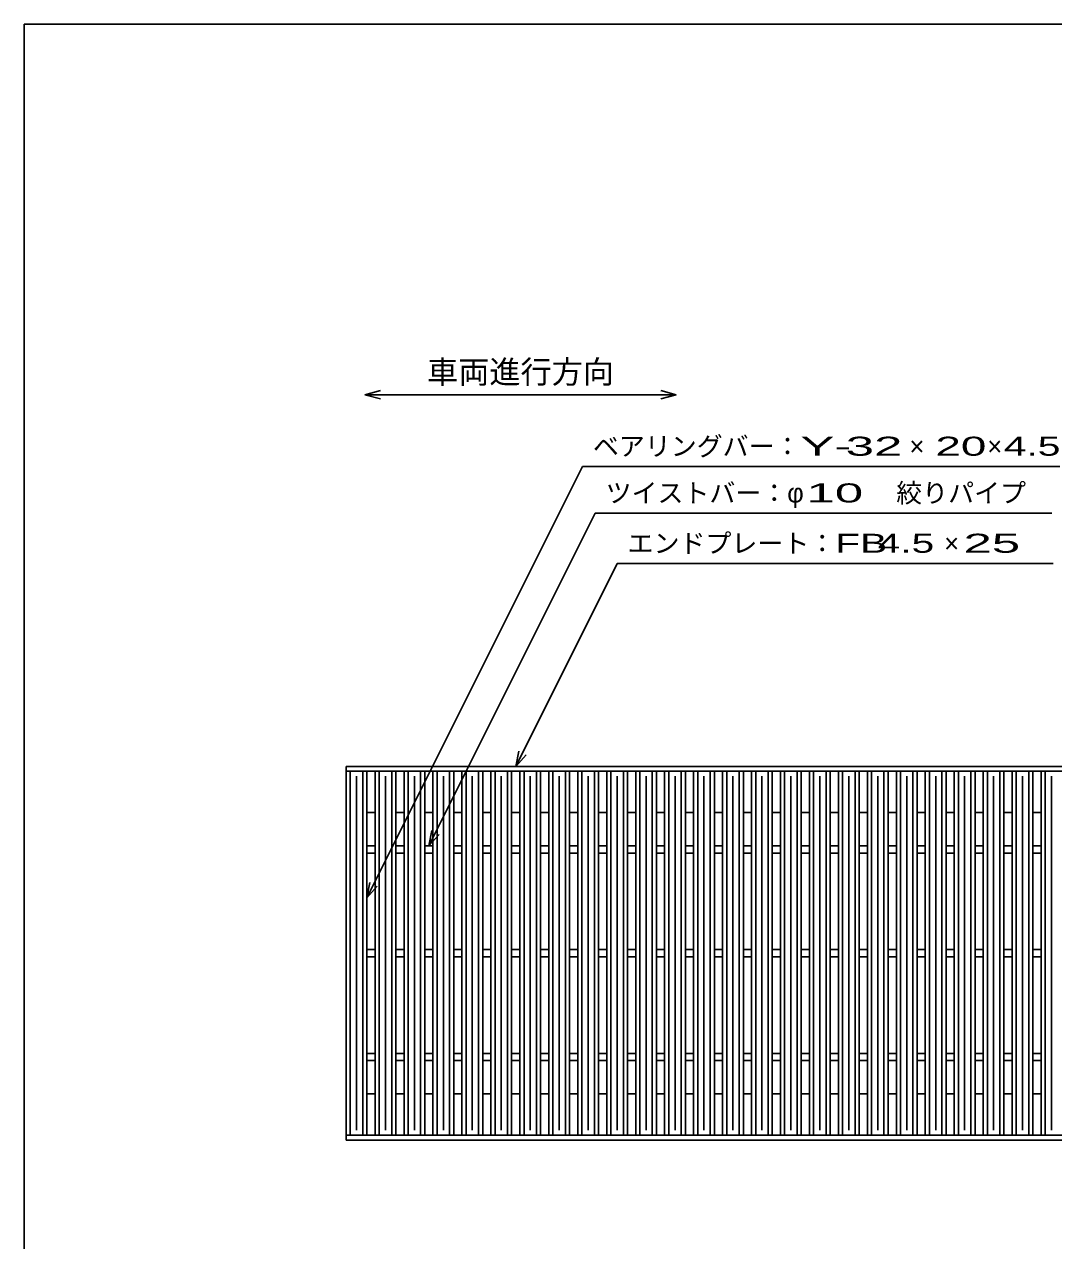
# Model space of a CAD drawing. Units: millimetres, scale not verified. Extents: x -1820 to 1724, y -1285 to 1059.
# Drawn here: x -1736 to -744, y -113 to 1059 of the extents above; entities that cross this region are included whole.
import ezdxf
from ezdxf.enums import TextEntityAlignment as Align

# ---------------------------------------------------------------- set-up
doc = ezdxf.new("R2010")
doc.units = ezdxf.units.MM
doc.header["$LTSCALE"] = 10
for name, color, linetype, lineweight in [('0_2', 150, 'Continuous', 25), ('16', 3, 'Continuous', 25), ('22', 2, 'Continuous', 25)]:
    doc.layers.add(name, color=color, linetype=linetype, lineweight=lineweight)
doc.styles.add('ベクトル', font='')
doc.styles.get('ベクトル').set_extended_font_data('ベクトル')

msp = doc.modelspace()

# ---------------------------------------------------------------- linework, layer by layer
at = {"layer": '0_2'}
for p, q in [((-1736, -1141), (-1736, 1059)), ((-1736, 1059), (1724, 1059))]:
    msp.add_line(p, q, dxfattribs=at)
at = {"layer": '0_2', "color": 4}
for p, q in [((-1407.94, 702.12), (-1392.94, 706.12)), ((-1107.94, 702.12), (-1122.94, 706.12)), ((-1392.94, 698.12), (-1407.94, 702.12)), ((-1407.94, 702.12), (-1107.94, 702.12)), ((-1122.94, 698.12), (-1107.94, 702.12))]:
    msp.add_line(p, q, dxfattribs=at)
at = {"layer": '16'}
for p, q in [((-1426, 344), (-430, 344)), ((-1426, 339.5), (-1426, 344)), ((-1426, 339.5), (-430, 339.5)), ((-1426, -11.5), (-1426, 339.5)), ((-1426, 339.5), (-1406, 339.5)), ((-1422, -11.5), (-1422, 339.5)), ((-1416, -6.5), (-1416, 334.5)), ((-1410, -11.5), (-1410, 339.5)), ((-1406, -11.5), (-1406, 339.5)), ((-1398.1, -11.5), (-1398.1, 339.5)), ((-1398.1, 339.5), (-1378.1, 339.5)), ((-1394.1, -11.5), (-1394.1, 339.5)), ((-1388.1, -6.5), (-1388.1, 334.5)), ((-1382.1, -11.5), (-1382.1, 339.5)), ((-1378.1, -11.5), (-1378.1, 339.5)), ((-1370.2, -11.5), (-1370.2, 339.5)), ((-1370.2, 339.5), (-1350.2, 339.5)), ((-1366.2, -11.5), (-1366.2, 339.5)), ((-1360.2, -6.5), (-1360.2, 334.5)), ((-1354.2, -11.5), (-1354.2, 339.5)), ((-1350.2, -11.5), (-1350.2, 339.5)), ((-1342.3, -11.5), (-1342.3, 339.5)), ((-1342.3, 339.5), (-1322.3, 339.5)), ((-1338.3, -11.5), (-1338.3, 339.5)), ((-1332.3, -6.5), (-1332.3, 334.5)), ((-1326.3, -11.5), (-1326.3, 339.5)), ((-1322.3, -11.5), (-1322.3, 339.5)), ((-1314.4, -11.5), (-1314.4, 339.5)), ((-1314.4, 339.5), (-1294.4, 339.5)), ((-1310.4, -11.5), (-1310.4, 339.5)), ((-1304.4, -6.5), (-1304.4, 334.5)), ((-1298.4, -11.5), (-1298.4, 339.5)), ((-1294.4, -11.5), (-1294.4, 339.5)), ((-1286.5, -11.5), (-1286.5, 339.5)), ((-1286.5, 339.5), (-1266.5, 339.5)), ((-1282.5, -11.5), (-1282.5, 339.5)), ((-1276.5, -6.5), (-1276.5, 334.5)), ((-1270.5, -11.5), (-1270.5, 339.5)), ((-1266.5, -11.5), (-1266.5, 339.5)), ((-1258.6, -11.5), (-1258.6, 339.5)), ((-1258.6, 339.5), (-1238.6, 339.5)), ((-1254.6, -11.5), (-1254.6, 339.5)), ((-1248.6, -6.5), (-1248.6, 334.5)), ((-1242.6, -11.5), (-1242.6, 339.5)), ((-1238.6, -11.5), (-1238.6, 339.5)), ((-1230.7, -11.5), (-1230.7, 339.5)), ((-1230.7, 339.5), (-1210.7, 339.5)), ((-1226.7, -11.5), (-1226.7, 339.5)), ((-1220.7, -6.5), (-1220.7, 334.5)), ((-1214.7, -11.5), (-1214.7, 339.5)), ((-1210.7, -11.5), (-1210.7, 339.5)), ((-1202.8, -11.5), (-1202.8, 339.5)), ((-1202.8, 339.5), (-1182.8, 339.5)), ((-1198.8, -11.5), (-1198.8, 339.5)), ((-1192.8, -6.5), (-1192.8, 334.5)), ((-1186.8, -11.5), (-1186.8, 339.5)), ((-1182.8, -11.5), (-1182.8, 339.5)), ((-1174.9, -11.5), (-1174.9, 339.5)), ((-1174.9, 339.5), (-1154.9, 339.5)), ((-1170.9, -11.5), (-1170.9, 339.5)), ((-1164.9, -6.5), (-1164.9, 334.5)), ((-1158.9, -11.5), (-1158.9, 339.5)), ((-1154.9, -11.5), (-1154.9, 339.5)), ((-1147, -11.5), (-1147, 339.5)), ((-1147, 339.5), (-1127, 339.5)), ((-1143, -11.5), (-1143, 339.5)), ((-1137, -6.5), (-1137, 334.5)), ((-1131, -11.5), (-1131, 339.5)), ((-1127, -11.5), (-1127, 339.5)), ((-1119.1, -11.5), (-1119.1, 339.5)), ((-1119.1, 339.5), (-1099.1, 339.5)), ((-1115.1, -11.5), (-1115.1, 339.5)), ((-1109.1, -6.5), (-1109.1, 334.5)), ((-1103.1, -11.5), (-1103.1, 339.5)), ((-1099.1, -11.5), (-1099.1, 339.5)), ((-1091.2, -11.5), (-1091.2, 339.5)), ((-1091.2, 339.5), (-1071.2, 339.5)), ((-1087.2, -11.5), (-1087.2, 339.5)), ((-1081.2, -6.5), (-1081.2, 334.5)), ((-1075.2, -11.5), (-1075.2, 339.5)), ((-1071.2, -11.5), (-1071.2, 339.5)), ((-1063.3, -11.5), (-1063.3, 339.5)), ((-1063.3, 339.5), (-1043.3, 339.5)), ((-1059.3, -11.5), (-1059.3, 339.5)), ((-1053.3, -6.5), (-1053.3, 334.5)), ((-1047.3, -11.5), (-1047.3, 339.5)), ((-1043.3, -11.5), (-1043.3, 339.5)), ((-1035.4, -11.5), (-1035.4, 339.5)), ((-1035.4, 339.5), (-1015.4, 339.5)), ((-1031.4, -11.5), (-1031.4, 339.5)), ((-1025.4, -6.5), (-1025.4, 334.5)), ((-1019.4, -11.5), (-1019.4, 339.5)), ((-1015.4, -11.5), (-1015.4, 339.5)), ((-1007.5, -11.5), (-1007.5, 339.5)), ((-1007.5, 339.5), (-987.5, 339.5)), ((-1003.5, -11.5), (-1003.5, 339.5)), ((-997.5, -6.5), (-997.5, 334.5)), ((-991.5, -11.5), (-991.5, 339.5)), ((-987.5, -11.5), (-987.5, 339.5)), ((-979.6, -11.5), (-979.6, 339.5)), ((-979.6, 339.5), (-959.6, 339.5)), ((-975.6, -11.5), (-975.6, 339.5)), ((-969.6, -6.5), (-969.6, 334.5)), ((-963.6, -11.5), (-963.6, 339.5)), ((-959.6, -11.5), (-959.6, 339.5)), ((-951.7, -11.5), (-951.7, 339.5)), ((-951.7, 339.5), (-931.7, 339.5)), ((-947.7, -11.5), (-947.7, 339.5)), ((-941.7, -6.5), (-941.7, 334.5)), ((-935.7, -11.5), (-935.7, 339.5)), ((-931.7, -11.5), (-931.7, 339.5)), ((-923.8, -11.5), (-923.8, 339.5)), ((-923.8, 339.5), (-903.8, 339.5)), ((-919.8, -11.5), (-919.8, 339.5)), ((-913.8, -6.5), (-913.8, 334.5)), ((-907.8, -11.5), (-907.8, 339.5)), ((-903.8, -11.5), (-903.8, 339.5)), ((-895.9, -11.5), (-895.9, 339.5)), ((-895.9, 339.5), (-875.9, 339.5)), ((-891.9, -11.5), (-891.9, 339.5)), ((-885.9, -6.5), (-885.9, 334.5)), ((-879.9, -11.5), (-879.9, 339.5)), ((-875.9, -11.5), (-875.9, 339.5)), ((-868, -11.5), (-868, 339.5)), ((-868, 339.5), (-848, 339.5)), ((-864, -11.5), (-864, 339.5)), ((-858, -6.5), (-858, 334.5)), ((-852, -11.5), (-852, 339.5)), ((-848, -11.5), (-848, 339.5)), ((-840.1, -11.5), (-840.1, 339.5)), ((-840.1, 339.5), (-820.1, 339.5)), ((-836.1, -11.5), (-836.1, 339.5)), ((-830.1, -6.5), (-830.1, 334.5)), ((-824.1, -11.5), (-824.1, 339.5)), ((-820.1, -11.5), (-820.1, 339.5)), ((-812.2, -11.5), (-812.2, 339.5)), ((-812.2, 339.5), (-792.2, 339.5)), ((-808.2, -11.5), (-808.2, 339.5)), ((-802.2, -6.5), (-802.2, 334.5)), ((-796.2, -11.5), (-796.2, 339.5)), ((-792.2, -11.5), (-792.2, 339.5)), ((-784.3, -11.5), (-784.3, 339.5)), ((-784.3, 339.5), (-764.3, 339.5)), ((-780.3, -11.5), (-780.3, 339.5)), ((-774.3, -6.5), (-774.3, 334.5)), ((-768.3, -11.5), (-768.3, 339.5)), ((-764.3, -11.5), (-764.3, 339.5)), ((-756.4, -11.5), (-756.4, 339.5)), ((-756.4, 339.5), (-736.4, 339.5)), ((-752.4, -11.5), (-752.4, 339.5)), ((-746.4, -6.5), (-746.4, 334.5)), ((-1406, 299.5), (-1398.1, 299.5)), ((-1378.1, 299.5), (-1370.2, 299.5)), ((-1350.2, 299.5), (-1342.3, 299.5)), ((-1322.3, 299.5), (-1314.4, 299.5)), ((-1294.4, 299.5), (-1286.5, 299.5)), ((-1266.5, 299.5), (-1258.6, 299.5)), ((-1238.6, 299.5), (-1230.7, 299.5)), ((-1210.7, 299.5), (-1202.8, 299.5)), ((-1182.8, 299.5), (-1174.9, 299.5)), ((-1154.9, 299.5), (-1147, 299.5)), ((-1127, 299.5), (-1119.1, 299.5)), ((-1099.1, 299.5), (-1091.2, 299.5)), ((-1071.2, 299.5), (-1063.3, 299.5)), ((-1043.3, 299.5), (-1035.4, 299.5)), ((-1015.4, 299.5), (-1007.5, 299.5)), ((-987.5, 299.5), (-979.6, 299.5)), ((-959.6, 299.5), (-951.7, 299.5)), ((-931.7, 299.5), (-923.8, 299.5)), ((-903.8, 299.5), (-895.9, 299.5)), ((-875.9, 299.5), (-868, 299.5)), ((-848, 299.5), (-840.1, 299.5)), ((-820.1, 299.5), (-812.2, 299.5)), ((-792.2, 299.5), (-784.3, 299.5)), ((-764.3, 299.5), (-756.4, 299.5)), ((-1406, 267.5), (-1398.1, 267.5)), ((-1406, 260.5), (-1398.1, 260.5)), ((-1378.1, 267.5), (-1370.2, 267.5)), ((-1378.1, 260.5), (-1370.2, 260.5)), ((-1350.2, 267.5), (-1342.3, 267.5)), ((-1350.2, 260.5), (-1342.3, 260.5)), ((-1322.3, 267.5), (-1314.4, 267.5)), ((-1322.3, 260.5), (-1314.4, 260.5)), ((-1294.4, 267.5), (-1286.5, 267.5)), ((-1294.4, 260.5), (-1286.5, 260.5)), ((-1266.5, 267.5), (-1258.6, 267.5)), ((-1266.5, 260.5), (-1258.6, 260.5)), ((-1238.6, 267.5), (-1230.7, 267.5)), ((-1238.6, 260.5), (-1230.7, 260.5)), ((-1210.7, 267.5), (-1202.8, 267.5)), ((-1210.7, 260.5), (-1202.8, 260.5)), ((-1182.8, 267.5), (-1174.9, 267.5)), ((-1182.8, 260.5), (-1174.9, 260.5)), ((-1154.9, 267.5), (-1147, 267.5)), ((-1154.9, 260.5), (-1147, 260.5)), ((-1127, 267.5), (-1119.1, 267.5)), ((-1127, 260.5), (-1119.1, 260.5)), ((-1099.1, 267.5), (-1091.2, 267.5)), ((-1099.1, 260.5), (-1091.2, 260.5)), ((-1071.2, 267.5), (-1063.3, 267.5)), ((-1071.2, 260.5), (-1063.3, 260.5)), ((-1043.3, 267.5), (-1035.4, 267.5)), ((-1043.3, 260.5), (-1035.4, 260.5)), ((-1015.4, 267.5), (-1007.5, 267.5)), ((-1015.4, 260.5), (-1007.5, 260.5)), ((-987.5, 267.5), (-979.6, 267.5)), ((-987.5, 260.5), (-979.6, 260.5)), ((-959.6, 267.5), (-951.7, 267.5)), ((-959.6, 260.5), (-951.7, 260.5)), ((-931.7, 267.5), (-923.8, 267.5)), ((-931.7, 260.5), (-923.8, 260.5)), ((-903.8, 267.5), (-895.9, 267.5)), ((-903.8, 260.5), (-895.9, 260.5)), ((-875.9, 267.5), (-868, 267.5)), ((-875.9, 260.5), (-868, 260.5)), ((-848, 267.5), (-840.1, 267.5)), ((-848, 260.5), (-840.1, 260.5)), ((-820.1, 267.5), (-812.2, 267.5)), ((-820.1, 260.5), (-812.2, 260.5)), ((-792.2, 267.5), (-784.3, 267.5)), ((-792.2, 260.5), (-784.3, 260.5)), ((-764.3, 267.5), (-756.4, 267.5)), ((-764.3, 260.5), (-756.4, 260.5)), ((-1406, 167.5), (-1398.1, 167.5)), ((-1378.1, 167.5), (-1370.2, 167.5)), ((-1350.2, 167.5), (-1342.3, 167.5)), ((-1322.3, 167.5), (-1314.4, 167.5)), ((-1294.4, 167.5), (-1286.5, 167.5)), ((-1266.5, 167.5), (-1258.6, 167.5)), ((-1238.6, 167.5), (-1230.7, 167.5)), ((-1210.7, 167.5), (-1202.8, 167.5)), ((-1182.8, 167.5), (-1174.9, 167.5)), ((-1154.9, 167.5), (-1147, 167.5)), ((-1127, 167.5), (-1119.1, 167.5)), ((-1099.1, 167.5), (-1091.2, 167.5)), ((-1071.2, 167.5), (-1063.3, 167.5)), ((-1043.3, 167.5), (-1035.4, 167.5)), ((-1015.4, 167.5), (-1007.5, 167.5)), ((-987.5, 167.5), (-979.6, 167.5)), ((-959.6, 167.5), (-951.7, 167.5)), ((-931.7, 167.5), (-923.8, 167.5)), ((-903.8, 167.5), (-895.9, 167.5)), ((-875.9, 167.5), (-868, 167.5)), ((-848, 167.5), (-840.1, 167.5)), ((-820.1, 167.5), (-812.2, 167.5)), ((-792.2, 167.5), (-784.3, 167.5)), ((-764.3, 167.5), (-756.4, 167.5)), ((-1406, 160.5), (-1398.1, 160.5)), ((-1378.1, 160.5), (-1370.2, 160.5)), ((-1350.2, 160.5), (-1342.3, 160.5)), ((-1322.3, 160.5), (-1314.4, 160.5)), ((-1294.4, 160.5), (-1286.5, 160.5)), ((-1266.5, 160.5), (-1258.6, 160.5)), ((-1238.6, 160.5), (-1230.7, 160.5)), ((-1210.7, 160.5), (-1202.8, 160.5)), ((-1182.8, 160.5), (-1174.9, 160.5)), ((-1154.9, 160.5), (-1147, 160.5)), ((-1127, 160.5), (-1119.1, 160.5)), ((-1099.1, 160.5), (-1091.2, 160.5)), ((-1071.2, 160.5), (-1063.3, 160.5)), ((-1043.3, 160.5), (-1035.4, 160.5)), ((-1015.4, 160.5), (-1007.5, 160.5)), ((-987.5, 160.5), (-979.6, 160.5)), ((-959.6, 160.5), (-951.7, 160.5)), ((-931.7, 160.5), (-923.8, 160.5)), ((-903.8, 160.5), (-895.9, 160.5)), ((-875.9, 160.5), (-868, 160.5)), ((-848, 160.5), (-840.1, 160.5)), ((-820.1, 160.5), (-812.2, 160.5)), ((-792.2, 160.5), (-784.3, 160.5)), ((-764.3, 160.5), (-756.4, 160.5)), ((-1406, 67.5), (-1398.1, 67.5)), ((-1406, 60.5), (-1398.1, 60.5)), ((-1378.1, 67.5), (-1370.2, 67.5)), ((-1378.1, 60.5), (-1370.2, 60.5)), ((-1350.2, 67.5), (-1342.3, 67.5)), ((-1350.2, 60.5), (-1342.3, 60.5)), ((-1322.3, 67.5), (-1314.4, 67.5)), ((-1322.3, 60.5), (-1314.4, 60.5)), ((-1294.4, 67.5), (-1286.5, 67.5)), ((-1294.4, 60.5), (-1286.5, 60.5)), ((-1266.5, 67.5), (-1258.6, 67.5)), ((-1266.5, 60.5), (-1258.6, 60.5)), ((-1238.6, 67.5), (-1230.7, 67.5)), ((-1238.6, 60.5), (-1230.7, 60.5)), ((-1210.7, 67.5), (-1202.8, 67.5)), ((-1210.7, 60.5), (-1202.8, 60.5)), ((-1182.8, 67.5), (-1174.9, 67.5)), ((-1182.8, 60.5), (-1174.9, 60.5)), ((-1154.9, 67.5), (-1147, 67.5)), ((-1154.9, 60.5), (-1147, 60.5)), ((-1127, 67.5), (-1119.1, 67.5)), ((-1127, 60.5), (-1119.1, 60.5)), ((-1099.1, 67.5), (-1091.2, 67.5)), ((-1099.1, 60.5), (-1091.2, 60.5)), ((-1071.2, 67.5), (-1063.3, 67.5)), ((-1071.2, 60.5), (-1063.3, 60.5)), ((-1043.3, 67.5), (-1035.4, 67.5)), ((-1043.3, 60.5), (-1035.4, 60.5)), ((-1015.4, 67.5), (-1007.5, 67.5)), ((-1015.4, 60.5), (-1007.5, 60.5)), ((-987.5, 67.5), (-979.6, 67.5)), ((-987.5, 60.5), (-979.6, 60.5)), ((-959.6, 67.5), (-951.7, 67.5)), ((-959.6, 60.5), (-951.7, 60.5)), ((-931.7, 67.5), (-923.8, 67.5)), ((-931.7, 60.5), (-923.8, 60.5)), ((-903.8, 67.5), (-895.9, 67.5)), ((-903.8, 60.5), (-895.9, 60.5)), ((-875.9, 67.5), (-868, 67.5)), ((-875.9, 60.5), (-868, 60.5)), ((-848, 67.5), (-840.1, 67.5)), ((-848, 60.5), (-840.1, 60.5)), ((-820.1, 67.5), (-812.2, 67.5)), ((-820.1, 60.5), (-812.2, 60.5)), ((-792.2, 67.5), (-784.3, 67.5)), ((-792.2, 60.5), (-784.3, 60.5)), ((-764.3, 67.5), (-756.4, 67.5)), ((-764.3, 60.5), (-756.4, 60.5)), ((-1406, 28.5), (-1398.1, 28.5)), ((-1378.1, 28.5), (-1370.2, 28.5)), ((-1350.2, 28.5), (-1342.3, 28.5)), ((-1322.3, 28.5), (-1314.4, 28.5)), ((-1294.4, 28.5), (-1286.5, 28.5)), ((-1266.5, 28.5), (-1258.6, 28.5)), ((-1238.6, 28.5), (-1230.7, 28.5)), ((-1210.7, 28.5), (-1202.8, 28.5)), ((-1182.8, 28.5), (-1174.9, 28.5)), ((-1154.9, 28.5), (-1147, 28.5)), ((-1127, 28.5), (-1119.1, 28.5)), ((-1099.1, 28.5), (-1091.2, 28.5)), ((-1071.2, 28.5), (-1063.3, 28.5)), ((-1043.3, 28.5), (-1035.4, 28.5)), ((-1015.4, 28.5), (-1007.5, 28.5)), ((-987.5, 28.5), (-979.6, 28.5)), ((-959.6, 28.5), (-951.7, 28.5)), ((-931.7, 28.5), (-923.8, 28.5)), ((-903.8, 28.5), (-895.9, 28.5)), ((-875.9, 28.5), (-868, 28.5)), ((-848, 28.5), (-840.1, 28.5)), ((-820.1, 28.5), (-812.2, 28.5)), ((-792.2, 28.5), (-784.3, 28.5)), ((-764.3, 28.5), (-756.4, 28.5)), ((-1426, -11.5), (-430, -11.5)), ((-1426, -16), (-1426, -11.5)), ((-1426, -11.5), (-1406, -11.5)), ((-1398.1, -11.5), (-1378.1, -11.5)), ((-1370.2, -11.5), (-1350.2, -11.5)), ((-1342.3, -11.5), (-1322.3, -11.5)), ((-1314.4, -11.5), (-1294.4, -11.5)), ((-1286.5, -11.5), (-1266.5, -11.5)), ((-1258.6, -11.5), (-1238.6, -11.5)), ((-1230.7, -11.5), (-1210.7, -11.5)), ((-1202.8, -11.5), (-1182.8, -11.5)), ((-1174.9, -11.5), (-1154.9, -11.5)), ((-1147, -11.5), (-1127, -11.5)), ((-1119.1, -11.5), (-1099.1, -11.5)), ((-1091.2, -11.5), (-1071.2, -11.5)), ((-1063.3, -11.5), (-1043.3, -11.5)), ((-1035.4, -11.5), (-1015.4, -11.5)), ((-1007.5, -11.5), (-987.5, -11.5)), ((-979.6, -11.5), (-959.6, -11.5)), ((-951.7, -11.5), (-931.7, -11.5)), ((-923.8, -11.5), (-903.8, -11.5)), ((-895.9, -11.5), (-875.9, -11.5)), ((-868, -11.5), (-848, -11.5)), ((-840.1, -11.5), (-820.1, -11.5)), ((-812.2, -11.5), (-792.2, -11.5)), ((-784.3, -11.5), (-764.3, -11.5)), ((-756.4, -11.5), (-736.4, -11.5)), ((-1426, -16), (-430, -16))]:
    msp.add_line(p, q, dxfattribs=at)
at = {"layer": '22', "color": 4}
for p, q in [((-1406, 217.5), (-1198.25, 633)), ((-1198.25, 633), (-738.25, 633)), ((-1346.25, 267.5), (-1186, 588)), ((-1186, 588), (-746, 588)), ((-1262.55, 344), (-1164.8, 539.5)), ((-1164.8, 539.5), (-744.8, 539.5)), ((-1262.55, 344), (-1259.55, 358.6)), ((-1262.55, 344), (-1252.55, 355)), ((-1346.25, 267.5), (-1343.25, 282.1)), ((-1346.25, 267.5), (-1336.25, 278.5)), ((-1406, 217.5), (-1403, 232.1)), ((-1406, 217.5), (-1396, 228.5))]:
    msp.add_line(p, q, dxfattribs=at)

# ---------------------------------------------------------------- texts
at = {"layer": '0_2', "color": 2, "style": 'ベクトル'}
msp.add_text('車両進行方向', height=21.99, dxfattribs=at).set_placement((-1347.94, 724.12), align=Align.MIDDLE_LEFT)
at = {"layer": '22', "style": 'ベクトル'}
for s, p in [('ベアリングバー：', (-1188.25, 652.5)), ('×', (-883.25, 652.5)), ('×', (-808.25, 652.5)), ('ツイストバー：', (-1176, 607.5)), ('φ', (-1001, 607.5)), ('絞りパイプ', (-896, 607.5)), ('エンドプレート：', (-1154.8, 559)), ('×', (-849.8, 559))]:
    msp.add_text(s, height=18.33, dxfattribs=at).set_placement(p, align=Align.MIDDLE_LEFT)
for s, width, p in [('Y-', 2, (-988.25, 652.5)), (' 32 ', 2, (-958.25, 652.5)), ('20', 1.8, (-858.25, 652.5)), (' 4.5 ', 1.6, (-803.25, 652.5)), (' 10 ', 2, (-996, 607.5)), ('FB', 1.6, (-954.8, 559)), (' 4.5 ', 1.6, (-924.8, 559)), (' 25 ', 2, (-844.8, 559))]:
    msp.add_text(s, height=18.33, dxfattribs=dict(at, width=width)).set_placement(p, align=Align.MIDDLE_LEFT)

doc.saveas('drawing.dxf')
